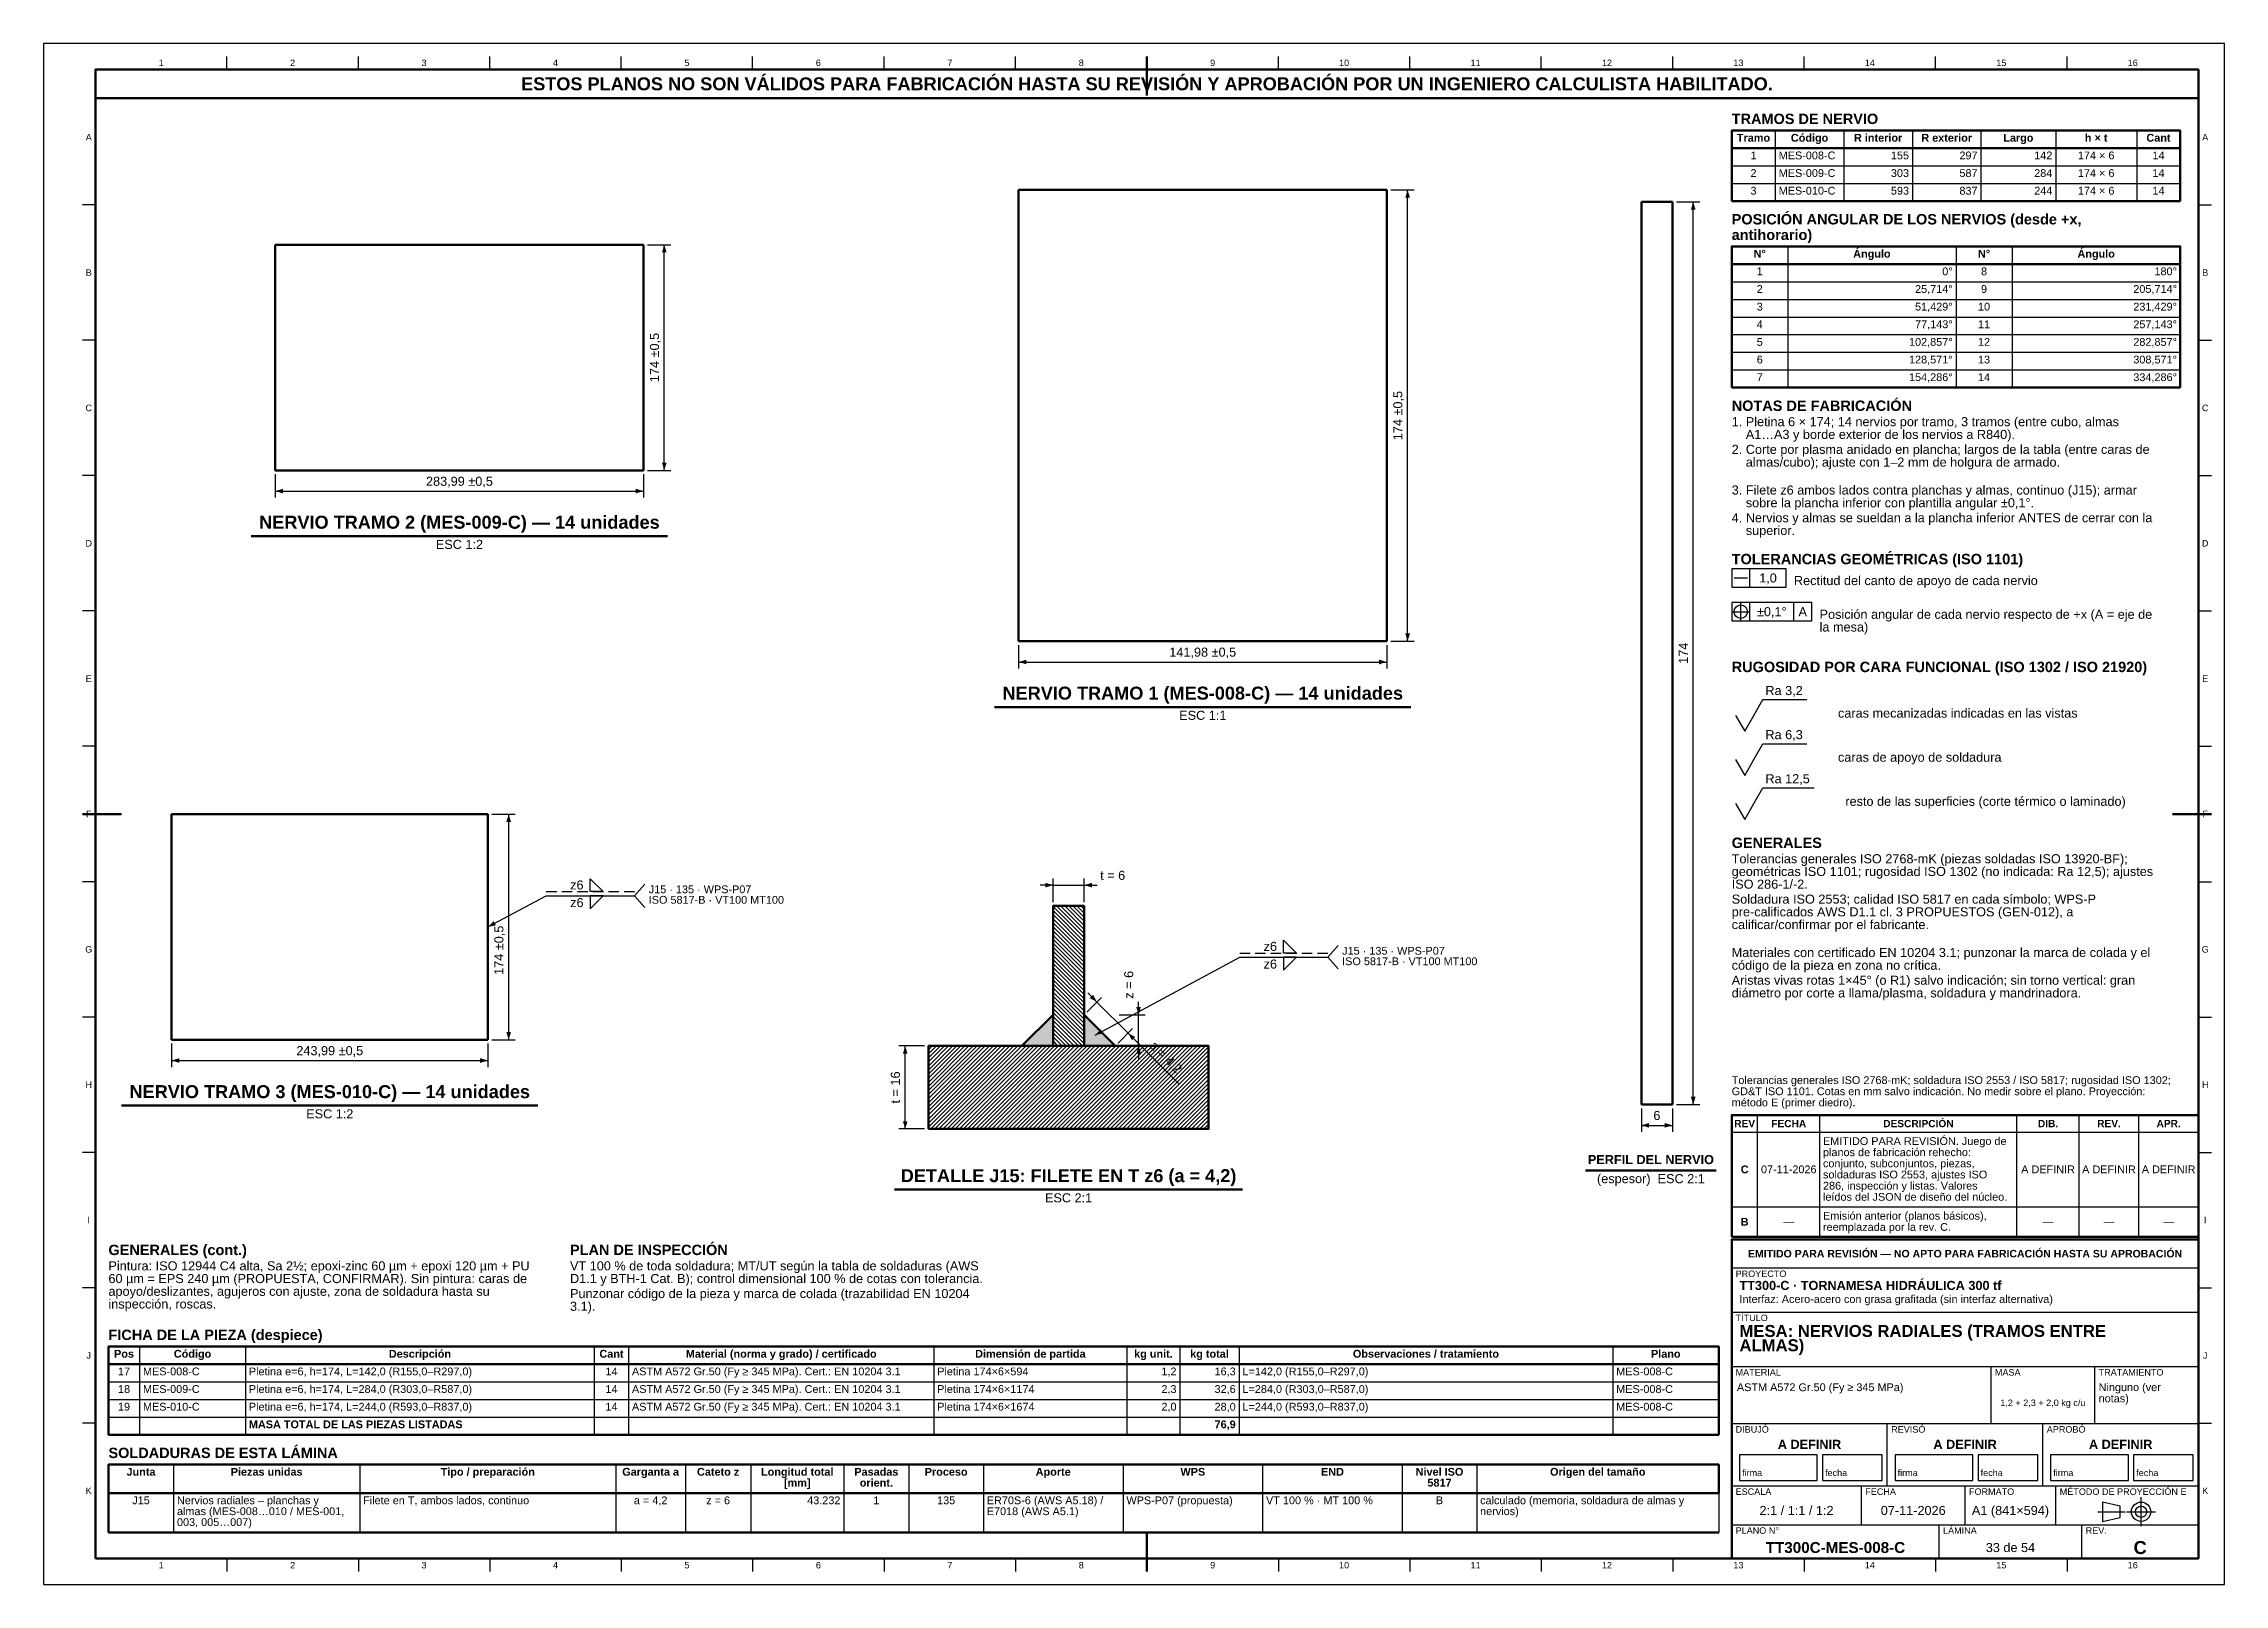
# Model space of a CAD drawing. Header units: millimetres. Extents: x 0 to 841, y 0 to 594.
import ezdxf
from ezdxf.enums import TextEntityAlignment as Align

# ---------------------------------------------------------------- set-up
doc = ezdxf.new("R2010")
doc.units = ezdxf.units.MM
doc.linetypes.add('EJE', pattern=[31, 20, -4, 3, -4])
doc.linetypes.add('OCULTO', pattern=[6, 4, -2])
for name, color, linetype, lineweight in [('ACH', 7, 'CONTINUOUS', 13), ('COTA', 7, 'CONTINUOUS', 25), ('EJE', 7, 'EJE', 25), ('FINA', 7, 'CONTINUOUS', 25), ('MARCO', 7, 'CONTINUOUS', 70), ('OCU', 7, 'OCULTO', 25), ('TXT', 7, 'CONTINUOUS', 25), ('VIS', 7, 'CONTINUOUS', 50)]:
    doc.layers.add(name, color=color, linetype=linetype, lineweight=lineweight)
doc.styles.add('STD', font='LiberationSans-Regular.ttf')
doc.styles.add('STDB', font='LiberationSans-Bold.ttf')

msp = doc.modelspace()

# ---------------------------------------------------------------- hatches: boundary and pattern name
at = {"layer": 'ACH'}
h = msp.add_hatch(dxfattribs=at)
h.set_pattern_fill('ANSI31', scale=0.35, angle=90)
h.paths.add_polyline_path([(389.27, 207.57), (401.27, 207.57), (401.27, 261.57), (389.27, 261.57)])
h = msp.add_hatch(color=7, dxfattribs=at)
h.dxf.hatch_style = 1
h.paths.add_polyline_path([(389.27, 207.57), (377.27, 207.57), (389.27, 219.57)])
h = msp.add_hatch(color=7, dxfattribs=at)
h.dxf.hatch_style = 1
h.paths.add_polyline_path([(401.27, 207.57), (413.27, 207.57), (401.27, 219.57)])
h = msp.add_hatch(dxfattribs=at)
h.set_pattern_fill('ANSI31', scale=0.35)
h.paths.add_polyline_path([(341.27, 175.57), (449.27, 175.57), (449.27, 207.57), (341.27, 207.57)])

# ---------------------------------------------------------------- linework, layer by layer
at = {"layer": 'COTA'}
for p, q in [((519.5, 537.6), (528.52, 537.6)), ((526.02, 363.6), (526.02, 537.6)), ((629.66, 532.97), (638.66, 532.97)), ((636.16, 184.97), (636.16, 532.97)), ((232.85, 516.49), (241.86, 516.49)), ((239.36, 429.49), (239.36, 516.49)), ((232.85, 429.49), (241.86, 429.49)), ((89.36, 427.99), (89.36, 418.99)), ((89.36, 421.49), (231.35, 421.49)), ((231.35, 427.99), (231.35, 418.99)), ((651.9, 388), (657.1, 388)), ((658, 384.5), (658, 391.5)), ((654.5, 371.4), (654.5, 378.6)), ((658, 371.5), (658, 378.5)), ((674.9, 371.5), (674.9, 378.5)), ((650.9, 375), (658.1, 375)), ((376.02, 362.1), (376.02, 353.1)), ((518, 362.1), (518, 353.1)), ((519.5, 363.6), (528.52, 363.6)), ((376.02, 355.6), (518, 355.6)), ((172.85, 296.96), (181.86, 296.96)), ((179.36, 209.96), (179.36, 296.96)), ((227.86, 265.46), (231.86, 269.96)), ((389.27, 269.57), (384.27, 269.57)), ((389.27, 263.07), (389.27, 272.07)), ((389.27, 269.57), (401.27, 269.57)), ((401.27, 263.07), (401.27, 272.07)), ((401.27, 269.57), (406.27, 269.57)), ((171.36, 253.46), (193.86, 265.46)), ((193.86, 265.46), (227.86, 265.46)), ((227.86, 265.46), (231.86, 260.96)), ((495.27, 241.77), (499.27, 246.27)), ((405.47, 211.77), (461.27, 241.77)), ((461.27, 241.77), (495.27, 241.77)), ((495.27, 241.77), (499.27, 237.27)), ((406.22, 224.52), (402.68, 228.06)), ((402.33, 220.63), (407.98, 226.29)), ((406.22, 224.52), (418.22, 212.52)), ((414.77, 219.57), (424.77, 219.57)), ((422.27, 219.57), (422.27, 224.57)), ((422.27, 207.57), (422.27, 219.57)), ((414.33, 208.63), (419.98, 214.29)), ((418.22, 212.52), (421.75, 208.98)), ((418.22, 212.52), (438, 192.74)), ((49.36, 208.46), (49.36, 199.46)), ((49.36, 201.96), (171.35, 201.96)), ((171.35, 208.46), (171.35, 199.46)), ((172.85, 209.96), (181.86, 209.96)), ((339.77, 207.57), (329.77, 207.57)), ((332.27, 175.57), (332.27, 207.57)), ((414.77, 207.57), (424.77, 207.57)), ((422.27, 207.57), (422.27, 202.57)), ((616.16, 183.47), (616.16, 174.47)), ((616.16, 176.97), (628.16, 176.97)), ((628.16, 183.47), (628.16, 174.47)), ((629.66, 184.97), (638.66, 184.97)), ((339.77, 175.57), (329.77, 175.57))]:
    msp.add_line(p, q, dxfattribs=at)
for points in [[(651, 384.5), (672, 384.5), (672, 391.5), (651, 391.5)], [(651, 371.5), (681.9, 371.5), (681.9, 378.5), (651, 378.5)], [(210.73, 267.06), (210.73, 272.06), (215.73, 267.06)], [(210.73, 265.46), (210.73, 260.46), (215.73, 265.46)], [(478.14, 243.37), (478.14, 248.37), (483.14, 243.37)], [(478.14, 241.77), (478.14, 236.77), (483.14, 241.77)]]:
    msp.add_lwpolyline(points, close=True, dxfattribs=at)
for points in [[(659.5, 335), (663, 341.1), (679.99, 341.1)], [(652.5, 335), (656, 328.9), (659.5, 335)], [(659.5, 318), (663, 324.1), (679.99, 324.1)], [(652.5, 318), (656, 311.9), (659.5, 318)], [(659.5, 301), (663, 307.1), (682.82, 307.1)], [(652.5, 301), (656, 294.9), (659.5, 301)]]:
    msp.add_lwpolyline(points, dxfattribs=at)
msp.add_circle((654.5, 375), 2.6, dxfattribs=at)
for points in [[(526.02, 537.6), (525.12, 534.6), (526.92, 534.6)], [(636.16, 532.97), (635.26, 529.97), (637.06, 529.97)], [(239.36, 516.49), (238.46, 513.49), (240.26, 513.49)], [(239.36, 429.49), (240.26, 432.49), (238.46, 432.49)], [(89.36, 421.49), (92.36, 420.59), (92.36, 422.39)], [(231.35, 421.49), (228.35, 422.39), (228.35, 420.59)], [(526.02, 363.6), (526.92, 366.6), (525.12, 366.6)], [(376.02, 355.6), (379.02, 354.7), (379.02, 356.5)], [(518, 355.6), (515, 356.5), (515, 354.7)], [(179.36, 296.96), (178.46, 293.96), (180.26, 293.96)], [(389.27, 269.57), (386.27, 270.47), (386.27, 268.67)], [(401.27, 269.57), (404.27, 268.67), (404.27, 270.47)], [(171.36, 253.46), (174.43, 254.08), (173.58, 255.67)], [(406.22, 224.52), (404.73, 227.28), (403.46, 226)], [(422.27, 219.57), (423.17, 222.57), (421.37, 222.57)], [(179.36, 209.96), (180.26, 212.96), (178.46, 212.96)], [(405.47, 211.77), (408.53, 212.4), (407.68, 213.98)], [(418.22, 212.52), (419.7, 209.76), (420.97, 211.04)], [(49.36, 201.96), (52.36, 201.06), (52.36, 202.86)], [(171.35, 201.96), (168.35, 202.86), (168.35, 201.06)], [(332.27, 207.57), (331.37, 204.57), (333.17, 204.57)], [(422.27, 207.57), (421.37, 204.57), (423.17, 204.57)], [(636.16, 184.97), (637.06, 187.97), (635.26, 187.97)], [(332.27, 175.57), (333.17, 178.57), (331.37, 178.57)], [(616.16, 176.97), (619.16, 176.07), (619.16, 177.87)], [(628.16, 176.97), (625.16, 177.87), (625.16, 176.07)]]:
    msp.add_solid(points, dxfattribs=at)
at = {"layer": 'EJE'}
for p, q in [((792.14, 28), (802.68, 28)), ((803.3, 28), (814.46, 28)), ((808.88, 22.42), (808.88, 33.58))]:
    msp.add_line(p, q, dxfattribs=at)
at = {"layer": 'FINA'}
for p, q in [((70.69, 584), (70.69, 589)), ((121.38, 584), (121.38, 589)), ((172.06, 584), (172.06, 589)), ((222.75, 584), (222.75, 589)), ((273.44, 584), (273.44, 589)), ((324.12, 584), (324.12, 589)), ((374.81, 584), (374.81, 589)), ((425.5, 584), (425.5, 589)), ((476.19, 584), (476.19, 589)), ((526.88, 584), (526.88, 589)), ((577.56, 584), (577.56, 589)), ((628.25, 584), (628.25, 589)), ((678.94, 584), (678.94, 589)), ((729.62, 584), (729.62, 589)), ((780.31, 584), (780.31, 589)), ((667.82, 560.5), (667.82, 533.3)), ((694.25, 560.5), (694.25, 533.3)), ((720.68, 560.5), (720.68, 533.3)), ((747.11, 560.5), (747.11, 533.3)), ((775.94, 560.5), (775.94, 533.3)), ((807.18, 560.5), (807.18, 533.3)), ((651, 553.7), (824, 553.7)), ((651, 546.9), (824, 546.9)), ((651, 540.1), (824, 540.1)), ((20, 531.82), (15, 531.82)), ((831, 531.82), (836, 531.82)), ((672.62, 515.8), (672.62, 461.4)), ((737.5, 515.8), (737.5, 461.4)), ((759.12, 515.8), (759.12, 461.4)), ((651, 509), (824, 509)), ((651, 502.2), (824, 502.2)), ((651, 495.4), (824, 495.4)), ((651, 488.6), (824, 488.6)), ((20, 479.64), (15, 479.64)), ((651, 481.8), (824, 481.8)), ((831, 479.64), (836, 479.64)), ((651, 475), (824, 475)), ((651, 468.2), (824, 468.2)), ((20, 427.45), (15, 427.45)), ((831, 427.45), (836, 427.45)), ((20, 375.27), (15, 375.27)), ((831, 375.27), (836, 375.27)), ((20, 323.09), (15, 323.09)), ((831, 323.09), (836, 323.09)), ((20, 270.91), (15, 270.91)), ((831, 270.91), (836, 270.91)), ((20, 218.73), (15, 218.73)), ((831, 218.73), (836, 218.73)), ((661, 134), (661, 180.9)), ((685, 134), (685, 180.9)), ((761, 134), (761, 180.9)), ((785, 134), (785, 180.9)), ((808, 134), (808, 180.9)), ((651, 174.4), (831, 174.4)), ((20, 166.55), (15, 166.55)), ((831, 166.55), (836, 166.55)), ((651, 145.6), (831, 145.6)), ((651, 134), (831, 134)), ((651, 133), (831, 133)), ((651, 122), (831, 122)), ((20, 114.36), (15, 114.36)), ((831, 114.36), (836, 114.36)), ((651, 105), (831, 105)), ((25, 84.9), (646, 84.9)), ((37.01, 91.7), (37.01, 57.7)), ((77.85, 91.7), (77.85, 57.7)), ((212.38, 91.7), (212.38, 57.7)), ((225.59, 91.7), (225.59, 57.7)), ((343.31, 91.7), (343.31, 57.7)), ((417.78, 91.7), (417.78, 57.7)), ((438.2, 91.7), (438.2, 57.7)), ((461.02, 91.7), (461.02, 57.7)), ((605.16, 91.7), (605.16, 57.7)), ((25, 78.1), (646, 78.1)), ((651, 84), (831, 84)), ((751, 62), (751, 84)), ((791, 62), (791, 84)), ((25, 71.3), (646, 71.3)), ((20, 62.18), (15, 62.18)), ((25, 64.5), (646, 64.5)), ((651, 62), (831, 62)), ((711, 38), (711, 62)), ((771, 38), (771, 62)), ((831, 62.18), (836, 62.18)), ((50.13, 46.2), (50.13, 20)), ((121.92, 46.2), (121.92, 20)), ((220.63, 46.2), (220.63, 20)), ((247.55, 46.2), (247.55, 20)), ((272.68, 46.2), (272.68, 20)), ((308.58, 46.2), (308.58, 20)), ((333.71, 46.2), (333.71, 20)), ((362.42, 46.2), (362.42, 20)), ((416.27, 46.2), (416.27, 20)), ((470.11, 46.2), (470.11, 20)), ((523.95, 46.2), (523.95, 20)), ((552.67, 46.2), (552.67, 20)), ((646, 46.2), (646, 20)), ((25, 35.2), (646, 35.2)), ((651, 38), (831, 38)), ((701, 23), (701, 38)), ((741, 23), (741, 38)), ((776, 23), (776, 38)), ((651, 23), (831, 23)), ((731, 10), (731, 23)), ((786, 10), (786, 23)), ((70.69, 10), (70.69, 5)), ((121.38, 10), (121.38, 5)), ((172.06, 10), (172.06, 5)), ((222.75, 10), (222.75, 5)), ((273.44, 10), (273.44, 5)), ((324.12, 10), (324.12, 5)), ((374.81, 10), (374.81, 5)), ((425.5, 10), (425.5, 5)), ((476.19, 10), (476.19, 5)), ((526.88, 10), (526.88, 5)), ((577.56, 10), (577.56, 5)), ((628.25, 10), (628.25, 5)), ((678.94, 10), (678.94, 5)), ((729.62, 10), (729.62, 5)), ((780.31, 10), (780.31, 5))]:
    msp.add_line(p, q, dxfattribs=at)
for points in [[(0, 0), (841, 0), (841, 594), (0, 594)], [(654, 40), (684, 40), (684, 50), (654, 50)], [(686, 40), (709, 40), (709, 50), (686, 50)], [(714, 40), (744, 40), (744, 50), (714, 50)], [(746, 40), (769, 40), (769, 50), (746, 50)], [(774, 40), (804, 40), (804, 50), (774, 50)], [(806, 40), (829, 40), (829, 50), (806, 50)], [(794, 24.28), (800.82, 25.83), (800.82, 30.17), (794, 31.72)]]:
    msp.add_lwpolyline(points, close=True, dxfattribs=at)
for radius in [3.72, 2.17]:
    msp.add_circle((808.88, 28), radius, dxfattribs=at)
at = {"layer": 'MARCO'}
for p, q in [((425.5, 589), (425.5, 574)), ((15, 297), (30, 297)), ((836, 297), (821, 297)), ((425.5, 5), (425.5, 20))]:
    msp.add_line(p, q, dxfattribs=at)
for points in [[(20, 10), (831, 10), (831, 584), (20, 584)], [(20, 573), (831, 573), (831, 584), (20, 584)], [(651, 134), (831, 134), (831, 180.9), (651, 180.9)], [(651, 10), (831, 10), (831, 133), (651, 133)]]:
    msp.add_lwpolyline(points, close=True, dxfattribs=at)
at = {"layer": 'OCU'}
for p, q in [((193.86, 267.06), (227.86, 267.06)), ((461.27, 243.37), (495.27, 243.37))]:
    msp.add_line(p, q, dxfattribs=at)
at = {"layer": 'VIS'}
for p, q in [((651, 560.5), (651, 533.3)), ((824, 560.5), (824, 533.3)), ((651, 533.3), (824, 533.3)), ((651, 515.8), (651, 461.4)), ((824, 515.8), (824, 461.4)), ((651, 461.4), (824, 461.4)), ((80.06, 404.09), (240.65, 404.09)), ((366.72, 338.2), (527.31, 338.2)), ((30.06, 184.56), (190.65, 184.56)), ((328.19, 152.17), (462.34, 152.17)), ((594.68, 159.57), (645, 159.57)), ((25, 91.7), (25, 57.7)), ((646, 91.7), (646, 57.7)), ((25, 57.7), (646, 57.7)), ((25, 46.2), (25, 20)), ((25, 20), (646, 20))]:
    msp.add_line(p, q, dxfattribs=at)
for points in [[(651, 553.7), (824, 553.7), (824, 560.5), (651, 560.5)], [(651, 509), (824, 509), (824, 515.8), (651, 515.8)], [(389.27, 207.57), (401.27, 207.57), (401.27, 261.57), (389.27, 261.57)], [(389.27, 207.57), (377.27, 207.57), (389.27, 219.57)], [(389.27, 207.57), (377.27, 207.57), (389.27, 219.57)], [(401.27, 207.57), (413.27, 207.57), (401.27, 219.57)], [(401.27, 207.57), (413.27, 207.57), (401.27, 219.57)], [(341.27, 175.57), (449.27, 175.57), (449.27, 207.57), (341.27, 207.57)], [(25, 84.9), (646, 84.9), (646, 91.7), (25, 91.7)], [(25, 35.2), (646, 35.2), (646, 46.2), (25, 46.2)]]:
    msp.add_lwpolyline(points, close=True, dxfattribs=at)
for points in [[(376.02, 363.6), (376.02, 537.6)], [(376.02, 537.6), (518, 537.6)], [(518, 537.6), (518, 537.6), (518.01, 537.6), (518.01, 537.6), (518.01, 537.6), (518.01, 537.6), (518.02, 537.6)], [(518, 537.6), (518, 363.6)], [(518.02, 537.6), (518.02, 363.6)], [(616.16, 532.97), (616.16, 184.97)], [(616.16, 532.97), (617.36, 532.97), (618.56, 532.97), (619.76, 532.97), (620.96, 532.97), (622.16, 532.97), (623.36, 532.97), (624.56, 532.97), (625.76, 532.97), (626.96, 532.97), (628.16, 532.97)], [(628.16, 532.97), (628.16, 184.97)], [(89.36, 429.49), (89.36, 516.49)], [(89.36, 516.49), (231.35, 516.49)], [(231.35, 516.49), (231.35, 429.49)], [(231.35, 516.49), (231.35, 516.49), (231.35, 516.49), (231.36, 516.49), (231.36, 516.49), (231.36, 516.49), (231.36, 516.49)], [(231.36, 516.49), (231.36, 429.49)], [(89.36, 429.49), (231.35, 429.49)], [(231.36, 429.49), (231.36, 429.49), (231.36, 429.49), (231.36, 429.49), (231.35, 429.49), (231.35, 429.49), (231.35, 429.49)], [(376.02, 363.6), (518, 363.6)], [(518.02, 363.6), (518.01, 363.6), (518.01, 363.6), (518.01, 363.6), (518.01, 363.6), (518, 363.6), (518, 363.6)], [(49.36, 209.96), (49.36, 296.96)], [(49.36, 296.96), (171.35, 296.96)], [(171.35, 296.96), (171.35, 209.96)], [(171.35, 296.96), (171.35, 296.96), (171.36, 296.96), (171.36, 296.96), (171.36, 296.96), (171.36, 296.96), (171.36, 296.96)], [(171.36, 296.96), (171.36, 209.96)], [(49.36, 209.96), (171.35, 209.96)], [(171.36, 209.96), (171.36, 209.96), (171.36, 209.96), (171.36, 209.96), (171.36, 209.96), (171.35, 209.96), (171.35, 209.96)], [(628.16, 184.97), (626.96, 184.97), (625.76, 184.97), (624.56, 184.97), (623.36, 184.97), (622.16, 184.97), (620.96, 184.97), (619.76, 184.97), (618.56, 184.97), (617.36, 184.97), (616.16, 184.97)]]:
    msp.add_lwpolyline(points, dxfattribs=at)

# ---------------------------------------------------------------- texts
at = {"layer": 'TXT'}
for s, height, style, p in [('1', 2.5, 'STD', (45.34, 586.6)), ('2', 2.5, 'STD', (96.03, 586.6)), ('3', 2.5, 'STD', (146.72, 586.6)), ('ESTOS PLANOS NO SON VÁLIDOS PARA FABRICACIÓN HASTA SU REVISIÓN Y APROBACIÓN POR UN INGENIERO CALCULISTA HABILITADO.', 5, 'STDB', (425.5, 578.5)), ('4', 2.5, 'STD', (197.41, 586.6)), ('5', 2.5, 'STD', (248.09, 586.6)), ('6', 2.5, 'STD', (298.78, 586.6)), ('7', 2.5, 'STD', (349.47, 586.6)), ('8', 2.5, 'STD', (400.16, 586.6)), ('9', 2.5, 'STD', (450.84, 586.6)), ('10', 2.5, 'STD', (501.53, 586.6)), ('11', 2.5, 'STD', (552.22, 586.6)), ('12', 2.5, 'STD', (602.91, 586.6)), ('13', 2.5, 'STD', (653.59, 586.6)), ('14', 2.5, 'STD', (704.28, 586.6)), ('15', 2.5, 'STD', (754.97, 586.6)), ('16', 2.5, 'STD', (805.66, 586.6)), ('A', 2.5, 'STD', (17.4, 557.91)), ('Tramo', 3, 'STDB', (659.41, 557.7)), ('Código', 3, 'STDB', (681.03, 557.7)), ('R interior', 3, 'STDB', (707.47, 557.7)), ('R exterior', 3, 'STDB', (733.9, 557.7)), ('Largo', 3, 'STDB', (761.53, 557.7)), ('h × t', 3, 'STDB', (791.56, 557.7)), ('Cant', 3, 'STDB', (815.59, 557.7)), ('A', 2.5, 'STD', (833.6, 557.91)), ('1', 3, 'STD', (659.41, 550.9)), ('174 × 6', 3, 'STD', (791.56, 550.9)), ('14', 3, 'STD', (815.59, 550.9)), ('3', 3, 'STD', (659.41, 537.3)), ('2', 3, 'STD', (659.41, 544.1)), ('174 × 6', 3, 'STD', (791.56, 544.1)), ('174 × 6', 3, 'STD', (791.56, 537.3)), ('14', 3, 'STD', (815.59, 544.1)), ('14', 3, 'STD', (815.59, 537.3)), ('N°', 3, 'STDB', (661.81, 513)), ('Ángulo', 3, 'STDB', (705.06, 513)), ('N°', 3, 'STDB', (748.31, 513)), ('Ángulo', 3, 'STDB', (791.56, 513)), ('B', 2.5, 'STD', (17.4, 505.73)), ('1', 3, 'STD', (661.81, 506.2)), ('8', 3, 'STD', (748.31, 506.2)), ('B', 2.5, 'STD', (833.6, 505.73)), ('2', 3, 'STD', (661.81, 499.4)), ('9', 3, 'STD', (748.31, 499.4)), ('3', 3, 'STD', (661.81, 492.6)), ('10', 3, 'STD', (748.31, 492.6)), ('4', 3, 'STD', (661.81, 485.8)), ('5', 3, 'STD', (661.81, 479)), ('11', 3, 'STD', (748.31, 485.8)), ('12', 3, 'STD', (748.31, 479)), ('6', 3, 'STD', (661.81, 472.2)), ('13', 3, 'STD', (748.31, 472.2)), ('7', 3, 'STD', (661.81, 465.4)), ('14', 3, 'STD', (748.31, 465.4)), ('C', 2.5, 'STD', (17.4, 453.55)), ('C', 2.5, 'STD', (833.6, 453.55)), ('D', 2.5, 'STD', (17.4, 401.36)), ('D', 2.5, 'STD', (833.6, 401.36)), ('1,0', 3.5, 'STD', (665, 388)), ('±0,1°', 3.5, 'STD', (666.45, 375)), ('A', 3.5, 'STD', (678.4, 375)), ('E', 2.5, 'STD', (17.4, 349.18)), ('E', 2.5, 'STD', (833.6, 349.18)), ('F', 2.5, 'STD', (17.4, 297)), ('F', 2.5, 'STD', (833.6, 297)), ('G', 2.5, 'STD', (17.4, 244.82)), ('G', 2.5, 'STD', (833.6, 244.82)), ('H', 2.5, 'STD', (17.4, 192.64)), ('H', 2.5, 'STD', (833.6, 192.64)), ('REV', 2.8, 'STDB', (656, 177.65)), ('FECHA', 2.8, 'STDB', (673, 177.65)), ('DESCRIPCIÓN', 2.8, 'STDB', (723, 177.65)), ('DIB.', 2.8, 'STDB', (773, 177.65)), ('REV.', 2.8, 'STDB', (796.5, 177.65)), ('APR.', 2.8, 'STDB', (819.5, 177.65)), ('C', 3, 'STDB', (656, 160)), ('07-11-2026', 3, 'STD', (673, 160)), ('A DEFINIR', 3, 'STD', (773, 160)), ('A DEFINIR', 3, 'STD', (796.5, 160)), ('A DEFINIR', 3, 'STD', (819.5, 160)), ('I', 2.5, 'STD', (17.4, 140.45)), ('B', 3, 'STDB', (656, 139.8)), ('—', 3, 'STD', (673, 139.8)), ('—', 3, 'STD', (773, 139.8)), ('—', 3, 'STD', (796.5, 139.8)), ('—', 3, 'STD', (819.5, 139.8)), ('I', 2.5, 'STD', (833.6, 140.45)), ('EMITIDO PARA REVISIÓN — NO APTO PARA FABRICACIÓN HASTA SU APROBACIÓN', 2.9, 'STDB', (741, 127.5)), ('J', 2.5, 'STD', (17.4, 88.27)), ('Pos', 3, 'STDB', (31.01, 88.9)), ('Código', 3, 'STDB', (57.43, 88.9)), ('Descripción', 3, 'STDB', (145.12, 88.9)), ('Cant', 3, 'STDB', (218.99, 88.9)), ('Material (norma y grado) / certificado', 3, 'STDB', (284.45, 88.9)), ('Dimensión de partida', 3, 'STDB', (380.54, 88.9)), ('kg unit.', 3, 'STDB', (427.99, 88.9)), ('kg total', 3, 'STDB', (449.61, 88.9)), ('Observaciones / tratamiento', 3, 'STDB', (533.09, 88.9)), ('Plano', 3, 'STDB', (625.58, 88.9)), ('J', 2.5, 'STD', (833.6, 88.27)), ('17', 3, 'STD', (31.01, 82.1)), ('18', 3, 'STD', (31.01, 75.3)), ('14', 3, 'STD', (218.99, 82.1)), ('14', 3, 'STD', (218.99, 75.3)), ('19', 3, 'STD', (31.01, 68.5)), ('14', 3, 'STD', (218.99, 68.5)), ('1,2 + 2,3 + 2,0 kg c/u', 2.5, 'STD', (771, 70)), ('A DEFINIR', 3.5, 'STDB', (681, 54)), ('A DEFINIR', 3.5, 'STDB', (741, 54)), ('A DEFINIR', 3.5, 'STDB', (801, 54)), ('Junta', 3, 'STDB', (37.56, 43.4)), ('Piezas unidas', 3, 'STDB', (86.02, 43.4)), ('Tipo / preparación', 3, 'STDB', (171.28, 43.4)), ('Garganta a', 3, 'STDB', (234.09, 43.4)), ('Cateto z', 3, 'STDB', (260.12, 43.4)), ('Longitud total', 3, 'STDB', (290.63, 43.4)), ('Pasadas', 3, 'STDB', (321.14, 43.4)), ('Proceso', 3, 'STDB', (348.06, 43.4)), ('Aporte', 3, 'STDB', (389.34, 43.4)), ('WPS', 3, 'STDB', (443.19, 43.4)), ('END', 3, 'STDB', (497.03, 43.4)), ('Nivel ISO', 3, 'STDB', (538.31, 43.4)), ('Origen del tamaño', 3, 'STDB', (599.34, 43.4)), ('K', 2.5, 'STD', (17.4, 36.09)), ('J15', 3, 'STD', (37.56, 32.4)), ('a = 4,2', 3, 'STD', (234.09, 32.4)), ('z = 6', 3, 'STD', (260.12, 32.4)), ('[mm]', 3, 'STDB', (290.63, 39.2)), ('orient.', 3, 'STDB', (321.14, 39.2)), ('1', 3, 'STD', (321.14, 32.4)), ('135', 3, 'STD', (348.06, 32.4)), ('5817', 3, 'STDB', (538.31, 39.2)), ('B', 3, 'STD', (538.31, 32.4)), ('K', 2.5, 'STD', (833.6, 36.09)), ('2:1 / 1:1 / 1:2', 3.5, 'STD', (676, 28.5)), ('07-11-2026', 3.5, 'STD', (721, 28.5)), ('A1 (841×594)', 3.5, 'STD', (758.5, 28.5)), ('1', 2.5, 'STD', (45.34, 7.4)), ('2', 2.5, 'STD', (96.03, 7.4)), ('3', 2.5, 'STD', (146.72, 7.4)), ('4', 2.5, 'STD', (197.41, 7.4)), ('5', 2.5, 'STD', (248.09, 7.4)), ('6', 2.5, 'STD', (298.78, 7.4)), ('7', 2.5, 'STD', (349.47, 7.4)), ('8', 2.5, 'STD', (400.16, 7.4)), ('9', 2.5, 'STD', (450.84, 7.4)), ('10', 2.5, 'STD', (501.53, 7.4)), ('11', 2.5, 'STD', (552.22, 7.4)), ('12', 2.5, 'STD', (602.91, 7.4)), ('13', 2.5, 'STD', (653.59, 7.4)), ('TT300C-MES-008-C', 4.2, 'STDB', (691, 14.2)), ('14', 2.5, 'STD', (704.28, 7.4)), ('33 de 54', 3.5, 'STD', (758.5, 14.2)), ('15', 2.5, 'STD', (754.97, 7.4)), ('16', 2.5, 'STD', (805.66, 7.4)), ('C', 5, 'STDB', (808.5, 14.2))]:
    msp.add_text(s, height=height, dxfattribs=dict(at, style=style)).set_placement(p, align=Align.MIDDLE_CENTER)
for s, height, style, p in [('TRAMOS DE NERVIO', 4, 'STDB', (651, 567)), ('antihorario)', 4, 'STDB', (651, 522.3)), ('POSICIÓN ANGULAR DE LOS NERVIOS (desde +x,', 4, 'STDB', (651, 528.3)), ('NOTAS DE FABRICACIÓN', 4, 'STDB', (651, 456.4)), ('1. Pletina 6 × 174; 14 nervios por tramo, 3 tramos (entre cubo, almas', 3.5, 'STD', (651, 450)), ('2. Corte por plasma anidado en plancha; largos de la tabla (entre caras de', 3.5, 'STD', (651, 439.32)), ('    A1…A3 y borde exterior de los nervios a R840).', 3.5, 'STD', (651, 445.1)), ('    almas/cubo); ajuste con 1–2 mm de holgura de armado.', 3.5, 'STD', (651, 434.42)), ('3. Filete z6 ambos lados contra planchas y almas, continuo (J15); armar', 3.5, 'STD', (651, 423.65)), ('4. Nervios y almas se sueldan a la plancha inferior ANTES de cerrar con la', 3.5, 'STD', (651, 412.97)), ('    sobre la plancha inferior con plantilla angular ±0,1°.', 3.5, 'STD', (651, 418.75)), ('    superior.', 3.5, 'STD', (651, 408.07)), ('TOLERANCIAS GEOMÉTRICAS (ISO 1101)', 4, 'STDB', (651, 397.3)), ('RUGOSIDAD POR CARA FUNCIONAL (ISO 1302 / ISO 21920)', 4, 'STDB', (651, 355.7)), ('GENERALES', 4, 'STDB', (651, 287.9)), ('Tolerancias generales ISO 2768-mK (piezas soldadas ISO 13920-BF);', 3.5, 'STD', (651, 281.5)), ('J15 · 135 · WPS-P07', 3, 'STD', (233.36, 269.46)), ('geométricas ISO 1101; rugosidad ISO 1302 (no indicada: Ra 12,5); ajustes', 3.5, 'STD', (651, 276.6)), ('ISO 286-1/-2.', 3.5, 'STD', (651, 271.7)), ('ISO 5817-B · VT100 MT100', 3, 'STD', (233.36, 265.41)), ('Soldadura ISO 2553; calidad ISO 5817 en cada símbolo; WPS-P', 3.5, 'STD', (651, 265.93)), ('pre-calificados AWS D1.1 cl. 3 PROPUESTOS (GEN-012), a', 3.5, 'STD', (651, 261.03)), ('calificar/confirmar por el fabricante.', 3.5, 'STD', (651, 256.13)), ('J15 · 135 · WPS-P07', 3, 'STD', (500.77, 245.77)), ('Materiales con certificado EN 10204 3.1; punzonar la marca de colada y el', 3.5, 'STD', (651, 245.35)), ('ISO 5817-B · VT100 MT100', 3, 'STD', (500.77, 241.72)), ('código de la pieza en zona no crítica.', 3.5, 'STD', (651, 240.45)), ('Aristas vivas rotas 1×45° (o R1) salvo indicación; sin torno vertical: gran', 3.5, 'STD', (651, 234.68)), ('diámetro por corte a llama/plasma, soldadura y mandrinadora.', 3.5, 'STD', (651, 229.78)), ('planos de fabricación rehecho:', 3, 'STD', (686.2, 168.1)), ('EMITIDO PARA REVISIÓN. Juego de', 3, 'STD', (686.2, 172.4)), ('conjunto, subconjuntos, piezas,', 3, 'STD', (686.2, 163.8)), ('soldaduras ISO 2553, ajustes ISO', 3, 'STD', (686.2, 159.5)), ('286, inspección y listas. Valores', 3, 'STD', (686.2, 155.2)), ('leídos del JSON de diseño del núcleo.', 3, 'STD', (686.2, 150.9)), ('Emisión anterior (planos básicos),', 3, 'STD', (686.2, 143.6)), ('reemplazada por la rev. C.', 3, 'STD', (686.2, 139.3)), ('GENERALES (cont.)', 4, 'STDB', (25, 130.95)), ('PLAN DE INSPECCIÓN', 4, 'STDB', (203, 130.95)), ('60 µm = EPS 240 µm (PROPUESTA, CONFIRMAR). Sin pintura: caras de', 3.5, 'STD', (25, 119.65)), ('Pintura: ISO 12944 C4 alta, Sa 2½; epoxi-zinc 60 µm + epoxi 120 µm + PU', 3.5, 'STD', (25, 124.55)), ('VT 100 % de toda soldadura; MT/UT según la tabla de soldaduras (AWS', 3.5, 'STD', (203, 124.55)), ('D1.1 y BTH-1 Cat. B); control dimensional 100 % de cotas con tolerancia.', 3.5, 'STD', (203, 119.65)), ('PROYECTO', 2.5, 'STD', (652.5, 121)), ('TT300-C · TORNAMESA HIDRÁULICA 300 tf', 3.5, 'STDB', (654, 117)), ('apoyo/deslizantes, agujeros con ajuste, zona de soldadura hasta su', 3.5, 'STD', (25, 114.75)), ('inspección, roscas.', 3.5, 'STD', (25, 109.85)), ('Punzonar código de la pieza y marca de colada (trazabilidad EN 10204', 3.5, 'STD', (203, 113.87)), ('Interfaz: Acero-acero con grasa grafitada (sin interfaz alternativa)', 3, 'STD', (654, 111.5)), ('3.1).', 3.5, 'STD', (203, 108.97)), ('TÍTULO', 2.5, 'STD', (652.5, 104)), ('FICHA DE LA PIEZA (despiece)', 4, 'STDB', (25, 98.2)), ('ALMAS)', 4.6, 'STDB', (654, 94.48)), ('MESA: NERVIOS RADIALES (TRAMOS ENTRE', 4.6, 'STDB', (654, 100)), ('MATERIAL', 2.5, 'STD', (652.5, 83)), ('ASTM A572 Gr.50 (Fy ≥ 345 MPa)', 3, 'STD', (653, 77.5)), ('MASA', 2.5, 'STD', (752.5, 83)), ('TRATAMIENTO', 2.5, 'STD', (792.5, 83)), ('Ninguno (ver', 3, 'STD', (792.5, 77.5)), ('notas)', 3, 'STD', (792.5, 73.2)), ('DIBUJÓ', 2.5, 'STD', (652.5, 61)), ('REVISÓ', 2.5, 'STD', (712.5, 61)), ('APROBÓ', 2.5, 'STD', (772.5, 61)), ('SOLDADURAS DE ESTA LÁMINA', 4, 'STDB', (25, 52.7)), ('ESCALA', 2.5, 'STD', (652.5, 37)), ('FECHA', 2.5, 'STD', (702.5, 37)), ('FORMATO', 2.5, 'STD', (742.5, 37)), ('MÉTODO DE PROYECCIÓN E', 2.5, 'STD', (777.5, 37)), ('PLANO N°', 2.5, 'STD', (652.5, 22)), ('LÁMINA', 2.5, 'STD', (732.5, 22)), ('REV.', 2.5, 'STD', (787.5, 22))]:
    msp.add_text(s, height=height, dxfattribs=dict(at, style=style)).set_placement(p, align=Align.TOP_LEFT)
for s, height, style, p in [('MES-008-C', 3, 'STD', (669.12, 550.9)), ('MES-009-C', 3, 'STD', (669.12, 544.1)), ('MES-010-C', 3, 'STD', (669.12, 537.3)), ('Rectitud del canto de apoyo de cada nervio', 3.5, 'STD', (675, 387)), ('la mesa)', 3.5, 'STD', (684.9, 369.1)), ('Posición angular de cada nervio respecto de +x (A = eje de', 3.5, 'STD', (684.9, 374)), ('caras mecanizadas indicadas en las vistas', 3.5, 'STD', (691.99, 335.9)), ('caras de apoyo de soldadura', 3.5, 'STD', (691.99, 318.9)), ('resto de las superficies (corte térmico o laminado)', 3.5, 'STD', (694.82, 301.9)), ('MES-008-C', 3, 'STD', (38.31, 82.1)), ('MES-009-C', 3, 'STD', (38.31, 75.3)), ('Pletina e=6, h=174, L=142,0 (R155,0–R297,0)', 3, 'STD', (79.15, 82.1)), ('Pletina e=6, h=174, L=284,0 (R303,0–R587,0)', 3, 'STD', (79.15, 75.3)), ('ASTM A572 Gr.50 (Fy ≥ 345 MPa). Cert.: EN 10204 3.1', 3, 'STD', (226.89, 82.1)), ('ASTM A572 Gr.50 (Fy ≥ 345 MPa). Cert.: EN 10204 3.1', 3, 'STD', (226.89, 75.3)), ('Pletina 174×6×594', 3, 'STD', (344.61, 82.1)), ('Pletina 174×6×1174', 3, 'STD', (344.61, 75.3)), ('L=142,0 (R155,0–R297,0)', 3, 'STD', (462.32, 82.1)), ('L=284,0 (R303,0–R587,0)', 3, 'STD', (462.32, 75.3)), ('MES-008-C', 3, 'STD', (606.46, 82.1)), ('MES-008-C', 3, 'STD', (606.46, 75.3)), ('MES-010-C', 3, 'STD', (38.31, 68.5)), ('Pletina e=6, h=174, L=244,0 (R593,0–R837,0)', 3, 'STD', (79.15, 68.5)), ('ASTM A572 Gr.50 (Fy ≥ 345 MPa). Cert.: EN 10204 3.1', 3, 'STD', (226.89, 68.5)), ('Pletina 174×6×1674', 3, 'STD', (344.61, 68.5)), ('L=244,0 (R593,0–R837,0)', 3, 'STD', (462.32, 68.5)), ('MES-008-C', 3, 'STD', (606.46, 68.5)), ('MASA TOTAL DE LAS PIEZAS LISTADAS', 3, 'STDB', (79.15, 61.7)), ('Nervios radiales – planchas y', 3, 'STD', (51.43, 32.4)), ('Filete en T, ambos lados, continuo', 3, 'STD', (123.22, 32.4)), ('ER70S-6 (AWS A5.18) /', 3, 'STD', (363.72, 32.4)), ('WPS-P07 (propuesta)', 3, 'STD', (417.57, 32.4)), ('VT 100 % · MT 100 %', 3, 'STD', (471.41, 32.4)), ('calculado (memoria, soldadura de almas y', 3, 'STD', (553.97, 32.4)), ('003, 005…007)', 3, 'STD', (51.43, 24)), ('almas (MES-008…010 / MES-001,', 3, 'STD', (51.43, 28.2)), ('E7018 (AWS A5.1)', 3, 'STD', (363.72, 28.2)), ('nervios)', 3, 'STD', (553.97, 28.2))]:
    msp.add_text(s, height=height, dxfattribs=dict(at, style=style)).set_placement(p, align=Align.MIDDLE_LEFT)
for s, height, style, p in [('155', 3, 'STD', (719.38, 550.9)), ('297', 3, 'STD', (745.81, 550.9)), ('142', 3, 'STD', (774.64, 550.9)), ('303', 3, 'STD', (719.38, 544.1)), ('593', 3, 'STD', (719.38, 537.3)), ('587', 3, 'STD', (745.81, 544.1)), ('837', 3, 'STD', (745.81, 537.3)), ('284', 3, 'STD', (774.64, 544.1)), ('244', 3, 'STD', (774.64, 537.3)), ('0°', 3, 'STD', (736.2, 506.2)), ('180°', 3, 'STD', (822.7, 506.2)), ('25,714°', 3, 'STD', (736.2, 499.4)), ('205,714°', 3, 'STD', (822.7, 499.4)), ('51,429°', 3, 'STD', (736.2, 492.6)), ('231,429°', 3, 'STD', (822.7, 492.6)), ('102,857°', 3, 'STD', (736.2, 479)), ('77,143°', 3, 'STD', (736.2, 485.8)), ('257,143°', 3, 'STD', (822.7, 485.8)), ('282,857°', 3, 'STD', (822.7, 479)), ('128,571°', 3, 'STD', (736.2, 472.2)), ('308,571°', 3, 'STD', (822.7, 472.2)), ('154,286°', 3, 'STD', (736.2, 465.4)), ('334,286°', 3, 'STD', (822.7, 465.4)), ('z6', 3.5, 'STD', (208.23, 269.66)), ('z6', 3.5, 'STD', (208.23, 262.86)), ('z6', 3.5, 'STD', (475.64, 245.97)), ('z6', 3.5, 'STD', (475.64, 239.17)), ('2,3', 3, 'STD', (436.9, 75.3)), ('1,2', 3, 'STD', (436.9, 82.1)), ('32,6', 3, 'STD', (459.72, 75.3)), ('16,3', 3, 'STD', (459.72, 82.1)), ('2,0', 3, 'STD', (436.9, 68.5)), ('28,0', 3, 'STD', (459.72, 68.5)), ('76,9', 3, 'STDB', (459.72, 61.7)), ('43.232', 3, 'STD', (307.28, 32.4))]:
    msp.add_text(s, height=height, dxfattribs=dict(at, style=style)).set_placement(p, align=Align.MIDDLE_RIGHT)
at = {"layer": 'TXT', "style": 'STD'}
for s, rotation, p in [('174 ±0,5', 90, (238.36, 472.99)), ('174 ±0,5', 90, (525.02, 450.6)), ('174', 90, (635.16, 358.97)), ('174 ±0,5', 90, (178.36, 244.46)), ('z = 6', 90, (421.27, 231.16)), ('a = 4,2', -45, (430.84, 201.31)), ('t = 16', 90, (331.27, 191.57))]:
    msp.add_text(s, height=3.5, rotation=rotation, dxfattribs=at).set_placement(p, align=Align.BOTTOM_CENTER)
at = {"layer": 'TXT'}
for s, height, style, p in [('283,99 ±0,5', 3.5, 'STD', (160.36, 422.49)), ('NERVIO TRAMO 2 (MES-009-C) — 14 unidades', 5, 'STDB', (160.36, 405.49)), ('141,98 ±0,5', 3.5, 'STD', (447.01, 356.6)), ('NERVIO TRAMO 1 (MES-008-C) — 14 unidades', 5, 'STDB', (447.02, 339.6)), ('t = 6', 3.5, 'STD', (412.29, 270.57)), ('243,99 ±0,5', 3.5, 'STD', (110.36, 202.96)), ('NERVIO TRAMO 3 (MES-010-C) — 14 unidades', 5, 'STDB', (110.36, 185.96)), ('6', 3.5, 'STD', (622.16, 177.97)), ('DETALLE J15: FILETE EN T z6 (a = 4,2)', 5, 'STDB', (395.27, 153.57)), ('PERFIL DEL NERVIO', 3.5, 'STDB', (619.84, 160.97))]:
    msp.add_text(s, height=height, dxfattribs=dict(at, style=style)).set_placement(p, align=Align.BOTTOM_CENTER)
at = {"layer": 'TXT', "style": 'STD'}
for s, p in [('ESC 1:2', (160.36, 402.69)), ('ESC 1:1', (447.02, 336.8)), ('ESC 1:2', (110.36, 183.16)), ('(espesor)  ESC 2:1', (619.84, 158.17)), ('ESC 2:1', (395.27, 150.77))]:
    msp.add_text(s, height=3.5, dxfattribs=at).set_placement(p, align=Align.TOP_CENTER)
for s, height, p in [('Ra 3,2', 3.5, (664, 341.8)), ('Ra 6,3', 3.5, (664, 324.8)), ('Ra 12,5', 3.5, (664, 307.8)), ('Tolerancias generales ISO 2768-mK; soldadura ISO 2553 / ISO 5817; rugosidad ISO 1302;', 3, (651, 192)), ('GD&T ISO 1101. Cotas en mm salvo indicación. No medir sobre el plano. Proyección:', 3, (651, 187.7)), ('método E (primer diedro).', 3, (651, 183.4)), ('firma', 2.5, (655, 41)), ('fecha', 2.5, (687, 41)), ('firma', 2.5, (715, 41)), ('fecha', 2.5, (747, 41)), ('firma', 2.5, (775, 41)), ('fecha', 2.5, (807, 41))]:
    msp.add_text(s, height=height, dxfattribs=at).set_placement(p, align=Align.BOTTOM_LEFT)

doc.saveas('drawing.dxf')
